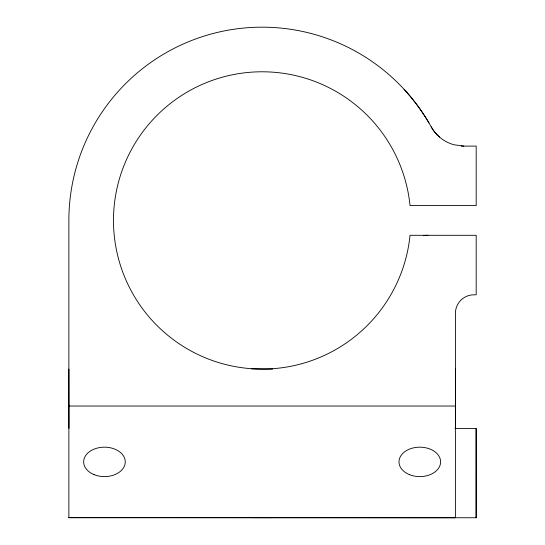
<?xml version="1.0" encoding="UTF-8"?>
<svg xmlns="http://www.w3.org/2000/svg" width="545" height="545" viewBox="0 0 545 545"><rect width="100%" height="100%" fill="white"/><g stroke="black" fill="none" stroke-linecap="round" stroke-linejoin="round"><path stroke-width="0.82" d="M461.302 146.101L476.187 146.101L476.187 205.567L410.031 205.567A148.656 148.656 0 0 0 184.537 93.638A148.656 148.656 0 0 0 181.574 345.366A148.656 148.656 0 0 0 409.642 238.778L410.031 235.297L476.187 235.297L476.187 294.756L471.377 294.961A18.585 18.585 0 0 0 455.409 313.75L455.395 517.743L68.874 517.743L68.874 220.432A193.23 193.23 0 0 1 404.077 89.326C414.547 100.702 423.601 113.353 431.197 126.808A37.312 36.992 90 0 0 437.097 134.779L439.508 137.054M68.806 517.559L476.153 517.75L476.126 428.561M476.153 517.75L476.167 428.561L454.946 428.547M271.751 517.655L253.078 517.648M251.381 368.815L272.616 369.088M68.874 406.032L455.395 406.032M68.977 428.37L68.874 369.088M463.843 146.094L454.019 144.779A37.285 37.285 0 0 1 431.197 126.808M455.395 369.088L455.436 428.547M404.09 89.319A193.073 193.073 0 0 1 428.969 122.932M423.411 235.74A16.166 1.615 5.8 0 1 427.941 235.304M409.397 474.627A20.812 14.715 0 0 0 440.619 461.887A20.812 14.715 0 0 0 409.397 449.141A20.812 14.715 0 0 0 409.397 474.627M94.06 474.627A20.812 14.715 0 0 0 125.275 461.887A20.812 14.715 0 0 0 94.06 449.141A20.812 14.715 0 0 0 94.06 474.627"/></g></svg>
